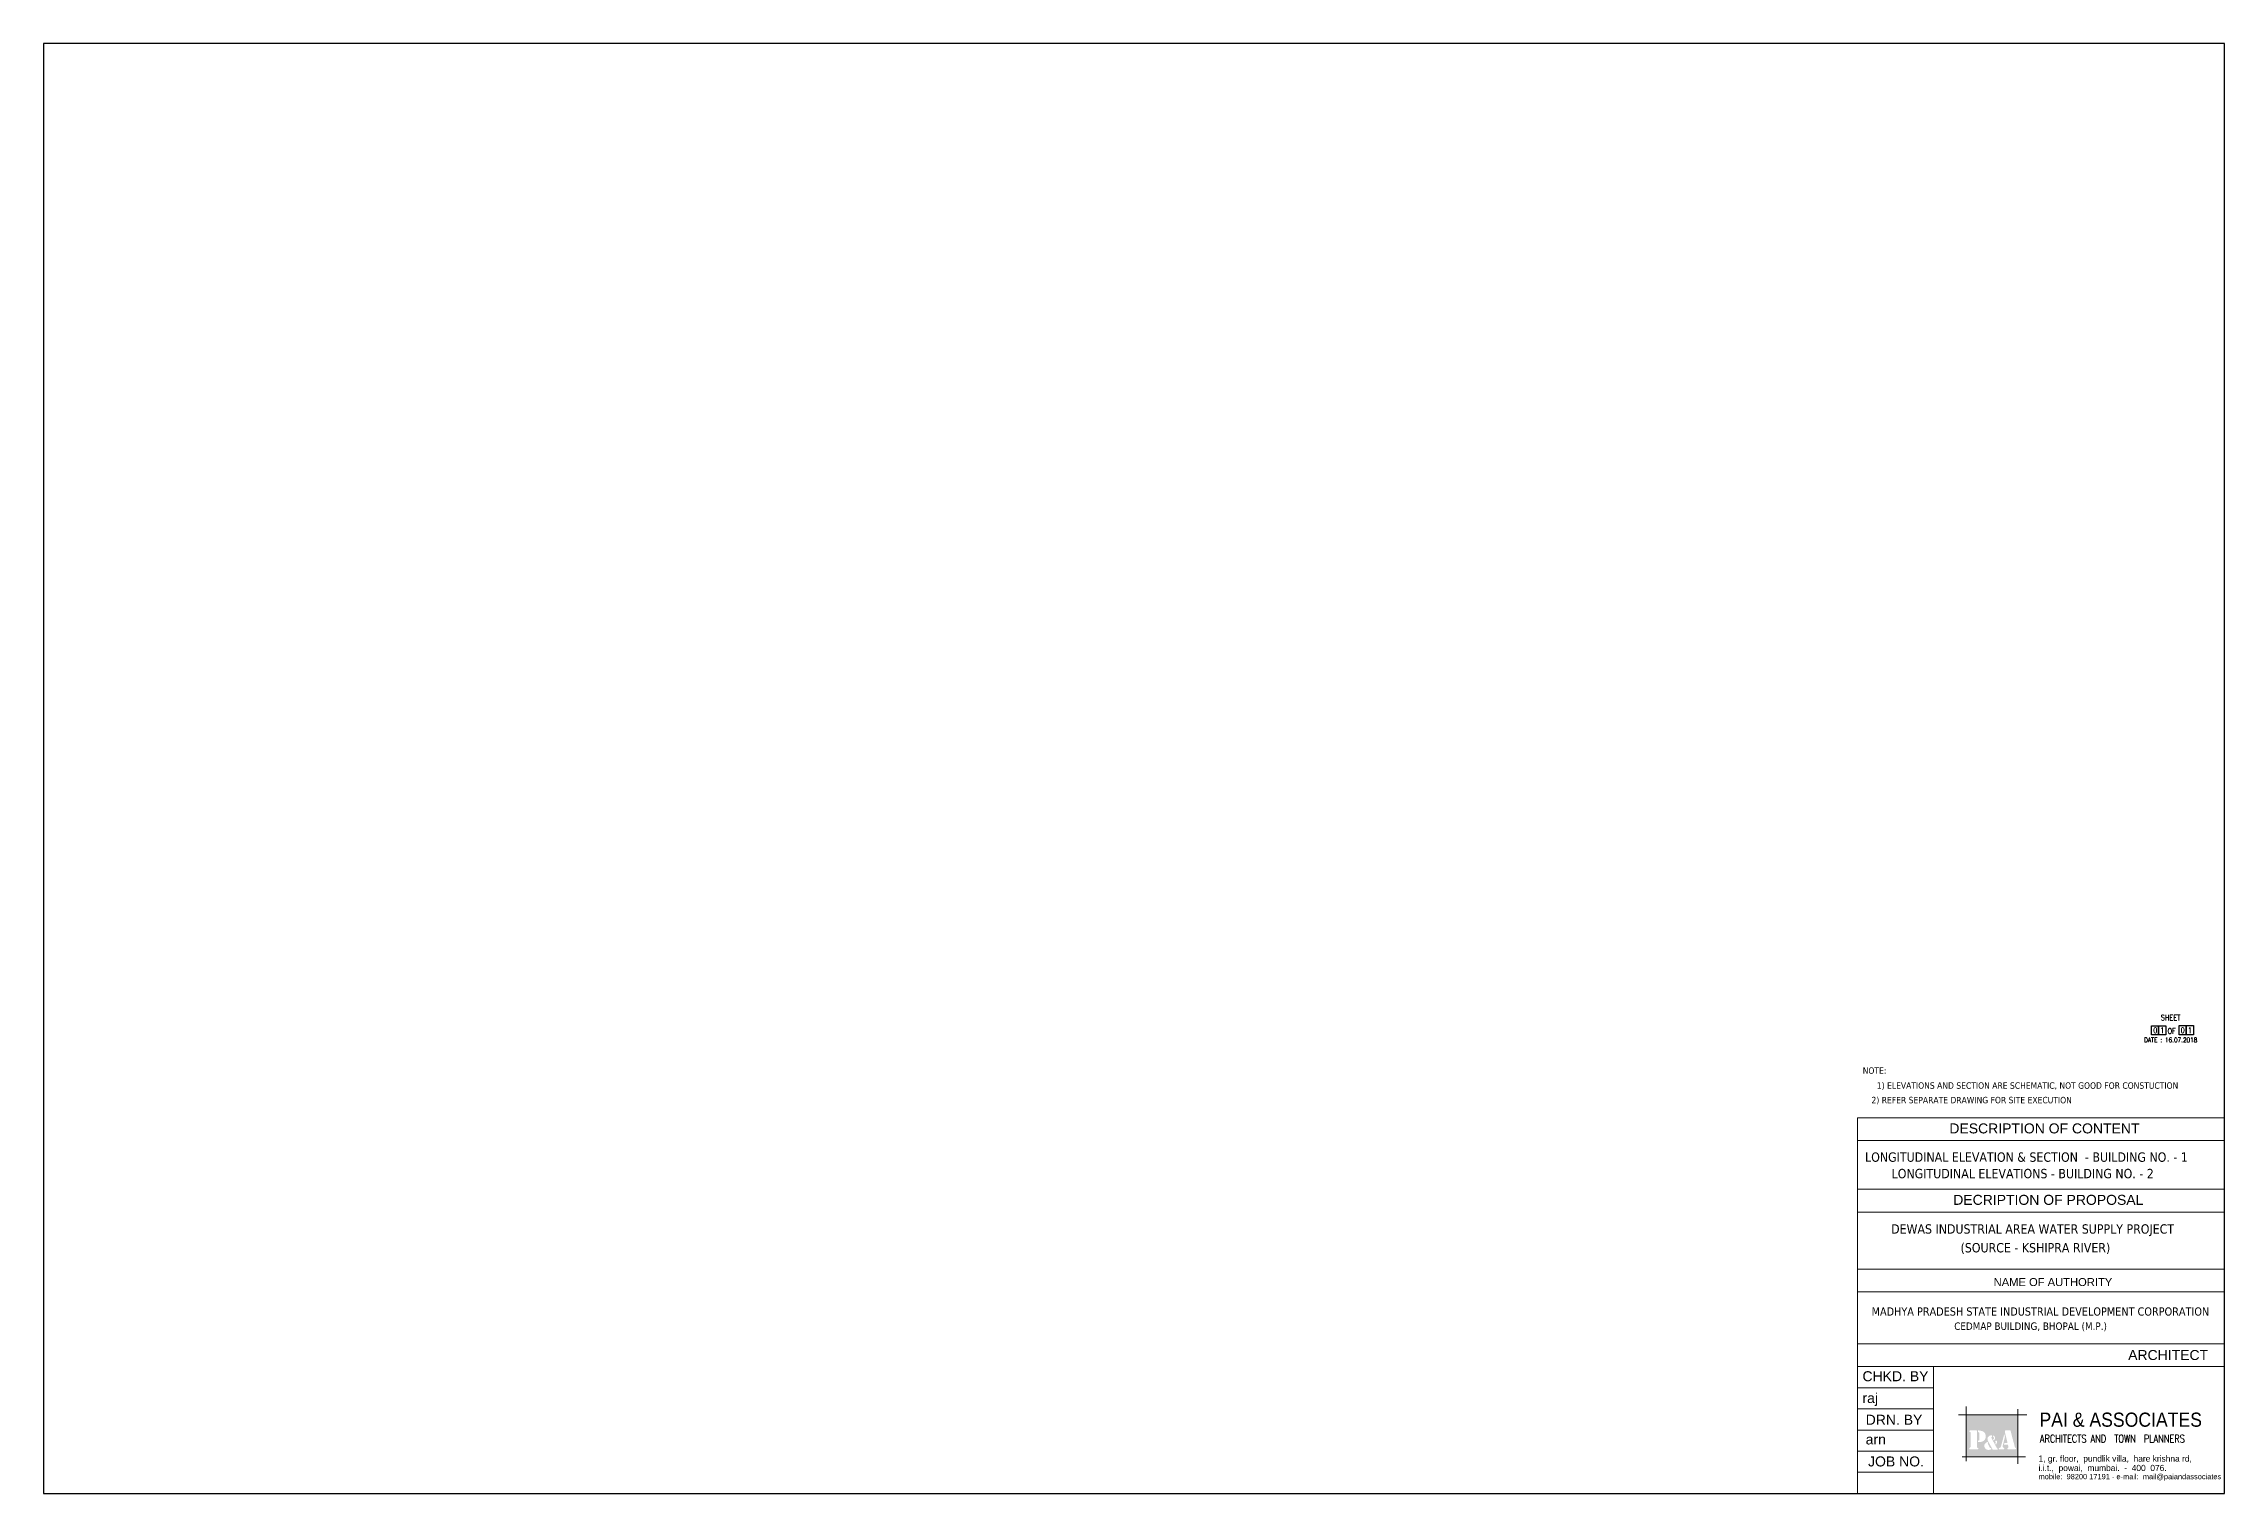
# Model space of a CAD drawing. Header units: metres. Extents: x -1441 to -394, y -133 to 518.
# Drawn here: x -1441.2 to -1381, y 114.1 to 154.1 of the extents above; entities that cross this region are included whole.
import ezdxf
from ezdxf.enums import TextEntityAlignment as Align

# ---------------------------------------------------------------- set-up
doc = ezdxf.new("R2010")
doc.units = ezdxf.units.M
doc.header["$LTSCALE"] = 25.4
doc.linetypes.add('DASHDOT', pattern=[1, 0.5, -0.25, 0, -0.25])
doc.layers.get('0').update_dxf_attribs({"linetype": 'CONTINUOUS'})
doc.styles.add('logo', font='tahoma.ttf', dxfattribs={"height": 0.0508})
doc.styles.add('ROMANS', font='romans')
doc.styles.add('S1', font='ROMANS1')
doc.styles.add('STENCIL', font='STENCIL.TTF', dxfattribs={"width": 0.8})
doc.styles.add('style1', font='ARIALUNI.TTF')
doc.styles.add('SWISS', font='swissl.ttf', dxfattribs={"width": 0.8})

msp = doc.modelspace()

# ---------------------------------------------------------------- hatches: boundary and pattern name
at = {"linetype": 'DASHDOT', "lineweight": 20}
h = msp.add_hatch(color=7, dxfattribs=at)
edge = h.paths.add_edge_path()
edge.add_spline(control_points=[(-1388.137, 115.061), (-1388.137, 115.061), (-1386.709, 115.061), (-1386.709, 115.061), (-1386.709, 115.061), (-1386.709, 115.061), (-1386.709, 116.225), (-1386.709, 116.225), (-1386.709, 116.225), (-1386.709, 116.225), (-1388.137, 116.225), (-1388.137, 116.225), (-1388.137, 116.225), (-1388.137, 116.225), (-1388.137, 115.061), (-1388.137, 115.061)], knot_values=[0, 0, 0, 0, 0.25, 0.25, 0.25, 0.2501, 0.5, 0.5, 0.5, 0.5001, 0.75, 0.75, 0.75, 0.7501, 1, 1, 1, 1], degree=3, periodic=0)
edge = h.paths.add_edge_path(flags=16)
edge.add_spline(control_points=[(-1387.692, 115.77), (-1387.656, 115.757), (-1387.631, 115.737), (-1387.618, 115.712)], knot_values=[0.941176, 0.941176, 0.941176, 0.941176, 1, 1, 1, 1], degree=3, periodic=0)
edge.add_spline(control_points=[(-1387.618, 115.712), (-1387.605, 115.686), (-1387.599, 115.657), (-1387.599, 115.626)], knot_values=[0, 0, 0, 0, 0.058824, 0.058824, 0.058824, 0.058824], degree=3, periodic=0)
edge.add_spline(control_points=[(-1387.599, 115.626), (-1387.599, 115.589), (-1387.608, 115.558), (-1387.627, 115.532)], knot_values=[0.058824, 0.058824, 0.058824, 0.058824, 0.117647, 0.117647, 0.117647, 0.117647], degree=3, periodic=0)
edge.add_spline(control_points=[(-1387.627, 115.532), (-1387.648, 115.506), (-1387.673, 115.489), (-1387.702, 115.481)], knot_values=[0.117647, 0.117647, 0.117647, 0.117647, 0.176471, 0.176471, 0.176471, 0.176471], degree=3, periodic=0)
edge.add_spline(control_points=[(-1387.702, 115.481), (-1387.732, 115.473), (-1387.767, 115.469), (-1387.81, 115.469)], knot_values=[0.176471, 0.176471, 0.176471, 0.176471, 0.235294, 0.235294, 0.235294, 0.235294], degree=3, periodic=0)
edge.add_spline(control_points=[(-1387.81, 115.469), (-1387.812, 115.475), (-1387.813, 115.482), (-1387.813, 115.49)], knot_values=[0.235294, 0.235294, 0.235294, 0.235294, 0.294118, 0.294118, 0.294118, 0.294118], degree=3, periodic=0)
edge.add_spline(control_points=[(-1387.813, 115.49), (-1387.813, 115.493), (-1387.813, 115.496), (-1387.813, 115.499)], knot_values=[0.294118, 0.294118, 0.294118, 0.294118, 0.352941, 0.352941, 0.352941, 0.352941], degree=3, periodic=0)
edge.add_spline(control_points=[(-1387.813, 115.499), (-1387.812, 115.502), (-1387.812, 115.505), (-1387.812, 115.507)], knot_values=[0.352941, 0.352941, 0.352941, 0.352941, 0.411765, 0.411765, 0.411765, 0.411765], degree=3, periodic=0)
edge.add_spline(control_points=[(-1387.812, 115.507), (-1387.801, 115.512), (-1387.791, 115.515), (-1387.783, 115.518)], knot_values=[0.411765, 0.411765, 0.411765, 0.411765, 0.470588, 0.470588, 0.470588, 0.470588], degree=3, periodic=0)
edge.add_spline(control_points=[(-1387.783, 115.518), (-1387.774, 115.522), (-1387.77, 115.527), (-1387.77, 115.536), (-1387.77, 115.536), (-1387.77, 115.536), (-1387.77, 115.708), (-1387.77, 115.708)], knot_values=[0.470588, 0.470588, 0.470588, 0.470588, 0.529412, 0.529412, 0.529412, 0.529512, 0.588235, 0.588235, 0.588235, 0.588235], degree=3, periodic=0)
edge.add_spline(control_points=[(-1387.77, 115.708), (-1387.77, 115.722), (-1387.777, 115.733), (-1387.791, 115.74)], knot_values=[0.588235, 0.588235, 0.588235, 0.588235, 0.647059, 0.647059, 0.647059, 0.647059], degree=3, periodic=0)
edge.add_spline(control_points=[(-1387.791, 115.74), (-1387.797, 115.742), (-1387.802, 115.744), (-1387.807, 115.746)], knot_values=[0.647059, 0.647059, 0.647059, 0.647059, 0.705882, 0.705882, 0.705882, 0.705882], degree=3, periodic=0)
edge.add_spline(control_points=[(-1387.807, 115.746), (-1387.811, 115.747), (-1387.813, 115.751), (-1387.813, 115.756)], knot_values=[0.705882, 0.705882, 0.705882, 0.705882, 0.764706, 0.764706, 0.764706, 0.764706], degree=3, periodic=0)
edge.add_spline(control_points=[(-1387.813, 115.756), (-1387.813, 115.756), (-1387.813, 115.77), (-1387.813, 115.77)], knot_values=[0.764706, 0.764706, 0.764706, 0.764706, 0.823529, 0.823529, 0.823529, 0.823529], degree=3, periodic=0)
edge.add_spline(control_points=[(-1387.813, 115.77), (-1387.813, 115.78), (-1387.811, 115.787), (-1387.808, 115.791)], knot_values=[0.823529, 0.823529, 0.823529, 0.823529, 0.882353, 0.882353, 0.882353, 0.882353], degree=3, periodic=0)
edge.add_spline(control_points=[(-1387.808, 115.791), (-1387.767, 115.791), (-1387.729, 115.784), (-1387.692, 115.77)], knot_values=[0.882353, 0.882353, 0.882353, 0.882353, 0.941176, 0.941176, 0.941176, 0.941176], degree=3, periodic=0)
edge = h.paths.add_edge_path(flags=16)
edge.add_spline(control_points=[(-1387.44, 115.657), (-1387.44, 115.657), (-1387.421, 115.655), (-1387.421, 115.655)], knot_values=[0.470588, 0.470588, 0.470588, 0.470588, 0.529411, 0.529411, 0.529411, 0.529411], degree=3, periodic=0)
edge.add_spline(control_points=[(-1387.421, 115.655), (-1387.421, 115.655), (-1387.421, 115.655), (-1387.421, 115.655), (-1387.421, 115.655), (-1387.421, 115.655), (-1387.421, 115.62), (-1387.421, 115.62)], knot_values=[0.529411, 0.529411, 0.529411, 0.529411, 0.558824, 0.558824, 0.558824, 0.558924, 0.588235, 0.588235, 0.588235, 0.588235], degree=3, periodic=0)
edge.add_spline(control_points=[(-1387.421, 115.62), (-1387.433, 115.616), (-1387.439, 115.607), (-1387.439, 115.595)], knot_values=[0.588235, 0.588235, 0.588235, 0.588235, 0.647059, 0.647059, 0.647059, 0.647059], degree=3, periodic=0)
edge.add_spline(control_points=[(-1387.439, 115.595), (-1387.439, 115.589), (-1387.438, 115.584), (-1387.436, 115.579)], knot_values=[0.647059, 0.647059, 0.647059, 0.647059, 0.705882, 0.705882, 0.705882, 0.705882], degree=3, periodic=0)
edge.add_spline(control_points=[(-1387.436, 115.579), (-1387.435, 115.574), (-1387.432, 115.568), (-1387.429, 115.562), (-1387.429, 115.562), (-1387.429, 115.562), (-1387.297, 115.317), (-1387.297, 115.317)], knot_values=[0.705882, 0.705882, 0.705882, 0.705882, 0.764706, 0.764706, 0.764706, 0.764806, 0.823529, 0.823529, 0.823529, 0.823529], degree=3, periodic=0)
edge.add_spline(control_points=[(-1387.297, 115.317), (-1387.293, 115.31), (-1387.29, 115.304), (-1387.287, 115.3)], knot_values=[0.823529, 0.823529, 0.823529, 0.823529, 0.882353, 0.882353, 0.882353, 0.882353], degree=3, periodic=0)
edge.add_spline(control_points=[(-1387.287, 115.3), (-1387.284, 115.296), (-1387.279, 115.293), (-1387.273, 115.29), (-1387.273, 115.29), (-1387.267, 115.287), (-1387.264, 115.283), (-1387.264, 115.276)], knot_values=[0.882353, 0.882353, 0.882353, 0.882353, 0.941176, 0.941176, 0.941176, 0.941276, 1, 1, 1, 1], degree=3, periodic=0)
edge.add_spline(control_points=[(-1387.264, 115.276), (-1387.264, 115.27), (-1387.266, 115.266), (-1387.27, 115.264), (-1387.27, 115.264), (-1387.274, 115.262), (-1387.278, 115.261), (-1387.282, 115.261), (-1387.282, 115.261), (-1387.282, 115.261), (-1387.313, 115.261), (-1387.343, 115.261)], knot_values=[0, 0, 0, 0, 0.058824, 0.058824, 0.058824, 0.058924, 0.117647, 0.117647, 0.117647, 0.117747, 0.147059, 0.147059, 0.147059, 0.147059], degree=3, periodic=0)
edge.add_spline(control_points=[(-1387.343, 115.261), (-1387.374, 115.261), (-1387.404, 115.261), (-1387.404, 115.261), (-1387.404, 115.261), (-1387.404, 115.261), (-1387.53, 115.488), (-1387.53, 115.488)], knot_values=[0.147059, 0.147059, 0.147059, 0.147059, 0.176471, 0.176471, 0.176471, 0.176571, 0.235294, 0.235294, 0.235294, 0.235294], degree=3, periodic=0)
edge.add_spline(control_points=[(-1387.53, 115.488), (-1387.536, 115.497), (-1387.541, 115.509), (-1387.544, 115.522)], knot_values=[0.235294, 0.235294, 0.235294, 0.235294, 0.294118, 0.294118, 0.294118, 0.294118], degree=3, periodic=0)
edge.add_spline(control_points=[(-1387.544, 115.522), (-1387.548, 115.535), (-1387.549, 115.548), (-1387.549, 115.56)], knot_values=[0.294118, 0.294118, 0.294118, 0.294118, 0.352941, 0.352941, 0.352941, 0.352941], degree=3, periodic=0)
edge.add_spline(control_points=[(-1387.549, 115.56), (-1387.549, 115.588), (-1387.538, 115.611), (-1387.516, 115.629)], knot_values=[0.352941, 0.352941, 0.352941, 0.352941, 0.411765, 0.411765, 0.411765, 0.411765], degree=3, periodic=0)
edge.add_spline(control_points=[(-1387.516, 115.629), (-1387.493, 115.647), (-1387.468, 115.657), (-1387.44, 115.657)], knot_values=[0.411765, 0.411765, 0.411765, 0.411765, 0.470588, 0.470588, 0.470588, 0.470588], degree=3, periodic=0)
edge = h.paths.add_edge_path(flags=16)
edge.add_spline(control_points=[(-1387.398, 115.652), (-1387.381, 115.649), (-1387.368, 115.642), (-1387.357, 115.628)], knot_values=[0.8, 0.8, 0.8, 0.8, 0.9, 0.9, 0.9, 0.9], degree=3, periodic=0)
edge.add_spline(control_points=[(-1387.357, 115.628), (-1387.346, 115.615), (-1387.341, 115.6), (-1387.341, 115.583)], knot_values=[0.9, 0.9, 0.9, 0.9, 1, 1, 1, 1], degree=3, periodic=0)
edge.add_spline(control_points=[(-1387.341, 115.583), (-1387.341, 115.569), (-1387.344, 115.556), (-1387.351, 115.544)], knot_values=[0, 0, 0, 0, 0.1, 0.1, 0.1, 0.1], degree=3, periodic=0)
edge.add_spline(control_points=[(-1387.351, 115.544), (-1387.358, 115.532), (-1387.368, 115.522), (-1387.379, 115.515), (-1387.379, 115.515), (-1387.379, 115.515), (-1387.393, 115.541), (-1387.393, 115.541)], knot_values=[0.1, 0.1, 0.1, 0.1, 0.2, 0.2, 0.2, 0.2001, 0.3, 0.3, 0.3, 0.3], degree=3, periodic=0)
edge.add_spline(control_points=[(-1387.393, 115.541), (-1387.386, 115.548), (-1387.381, 115.554), (-1387.377, 115.56)], knot_values=[0.3, 0.3, 0.3, 0.3, 0.4, 0.4, 0.4, 0.4], degree=3, periodic=0)
edge.add_spline(control_points=[(-1387.377, 115.56), (-1387.373, 115.566), (-1387.372, 115.573), (-1387.372, 115.581)], knot_values=[0.4, 0.4, 0.4, 0.4, 0.5, 0.5, 0.5, 0.5], degree=3, periodic=0)
edge.add_spline(control_points=[(-1387.372, 115.581), (-1387.372, 115.59), (-1387.374, 115.597), (-1387.379, 115.604)], knot_values=[0.5, 0.5, 0.5, 0.5, 0.6, 0.6, 0.6, 0.6], degree=3, periodic=0)
edge.add_spline(control_points=[(-1387.379, 115.604), (-1387.383, 115.611), (-1387.389, 115.616), (-1387.398, 115.62), (-1387.398, 115.62), (-1387.398, 115.62), (-1387.398, 115.652), (-1387.398, 115.652)], knot_values=[0.6, 0.6, 0.6, 0.6, 0.7, 0.7, 0.7, 0.7001, 0.8, 0.8, 0.8, 0.8], degree=3, periodic=0)
edge = h.paths.add_edge_path(flags=16)
edge.add_spline(control_points=[(-1387.841, 115.784), (-1387.841, 115.784), (-1387.841, 115.784), (-1387.841, 115.784), (-1387.841, 115.784), (-1387.841, 115.784), (-1387.841, 115.33), (-1387.841, 115.33)], knot_values=[0.777777, 0.777777, 0.777777, 0.777777, 0.805556, 0.805556, 0.805556, 0.805656, 0.833333, 0.833333, 0.833333, 0.833333], degree=3, periodic=0)
edge.add_spline(control_points=[(-1387.841, 115.33), (-1387.841, 115.322), (-1387.834, 115.315), (-1387.819, 115.31)], knot_values=[0.833333, 0.833333, 0.833333, 0.833333, 0.888889, 0.888889, 0.888889, 0.888889], degree=3, periodic=0)
edge.add_spline(control_points=[(-1387.819, 115.31), (-1387.805, 115.305), (-1387.798, 115.298), (-1387.798, 115.29)], knot_values=[0.888889, 0.888889, 0.888889, 0.888889, 0.944444, 0.944444, 0.944444, 0.944444], degree=3, periodic=0)
edge.add_spline(control_points=[(-1387.798, 115.29), (-1387.798, 115.286), (-1387.799, 115.283), (-1387.8, 115.28)], knot_values=[0.944444, 0.944444, 0.944444, 0.944444, 1, 1, 1, 1], degree=3, periodic=0)
edge.add_spline(control_points=[(-1387.8, 115.28), (-1387.804, 115.273), (-1387.812, 115.27), (-1387.824, 115.27), (-1387.824, 115.27), (-1387.824, 115.27), (-1388.035, 115.27), (-1388.035, 115.27)], knot_values=[0, 0, 0, 0, 0.055556, 0.055556, 0.055556, 0.055656, 0.111111, 0.111111, 0.111111, 0.111111], degree=3, periodic=0)
edge.add_spline(control_points=[(-1388.035, 115.27), (-1388.046, 115.27), (-1388.051, 115.275), (-1388.051, 115.286)], knot_values=[0.111111, 0.111111, 0.111111, 0.111111, 0.166667, 0.166667, 0.166667, 0.166667], degree=3, periodic=0)
edge.add_spline(control_points=[(-1388.051, 115.286), (-1388.053, 115.291), (-1388.054, 115.294), (-1388.054, 115.297)], knot_values=[0.166667, 0.166667, 0.166667, 0.166667, 0.222222, 0.222222, 0.222222, 0.222222], degree=3, periodic=0)
edge.add_spline(control_points=[(-1388.054, 115.297), (-1388.054, 115.303), (-1388.047, 115.309), (-1388.035, 115.316)], knot_values=[0.222222, 0.222222, 0.222222, 0.222222, 0.277778, 0.277778, 0.277778, 0.277778], degree=3, periodic=0)
edge.add_spline(control_points=[(-1388.035, 115.316), (-1388.023, 115.322), (-1388.017, 115.33), (-1388.017, 115.34), (-1388.017, 115.34), (-1388.017, 115.34), (-1388.017, 115.733), (-1388.017, 115.733)], knot_values=[0.277778, 0.277778, 0.277778, 0.277778, 0.333333, 0.333333, 0.333333, 0.333433, 0.388889, 0.388889, 0.388889, 0.388889], degree=3, periodic=0)
edge.add_spline(control_points=[(-1388.017, 115.733), (-1388.017, 115.737), (-1388.023, 115.743), (-1388.035, 115.751), (-1388.035, 115.751), (-1388.046, 115.759), (-1388.052, 115.766), (-1388.052, 115.772)], knot_values=[0.388889, 0.388889, 0.388889, 0.388889, 0.444444, 0.444444, 0.444444, 0.444544, 0.5, 0.5, 0.5, 0.5], degree=3, periodic=0)
edge.add_spline(control_points=[(-1388.052, 115.772), (-1388.052, 115.774), (-1388.051, 115.777), (-1388.049, 115.78)], knot_values=[0.5, 0.5, 0.5, 0.5, 0.555556, 0.555556, 0.555556, 0.555556], degree=3, periodic=0)
edge.add_spline(control_points=[(-1388.042, 115.787), (-1388.045, 115.786), (-1388.048, 115.783), (-1388.049, 115.78)], knot_values=[0.555556, 0.555556, 0.555556, 0.555556, 0.611111, 0.611111, 0.611111, 0.611111], degree=3, periodic=0)
edge.add_spline(control_points=[(-1388.042, 115.787), (-1388.039, 115.788), (-1388.035, 115.789), (-1388.03, 115.791), (-1388.03, 115.791), (-1388.03, 115.791), (-1387.984, 115.791), (-1387.938, 115.791)], knot_values=[0.611111, 0.611111, 0.611111, 0.611111, 0.666667, 0.666667, 0.666667, 0.666767, 0.694444, 0.694444, 0.694444, 0.694444], degree=3, periodic=0)
edge.add_spline(control_points=[(-1387.938, 115.791), (-1387.891, 115.791), (-1387.845, 115.791), (-1387.845, 115.791)], knot_values=[0.694444, 0.694444, 0.694444, 0.694444, 0.722222, 0.722222, 0.722222, 0.722222], degree=3, periodic=0)
edge.add_spline(control_points=[(-1387.845, 115.791), (-1387.845, 115.791), (-1387.841, 115.784), (-1387.841, 115.784)], knot_values=[0.722222, 0.722222, 0.722222, 0.722222, 0.777777, 0.777777, 0.777777, 0.777777], degree=3, periodic=0)
edge = h.paths.add_edge_path(flags=16)
edge.add_spline(control_points=[(-1387.067, 115.775), (-1387.065, 115.786), (-1387.06, 115.791), (-1387.053, 115.791), (-1387.053, 115.791), (-1387.053, 115.791), (-1386.916, 115.791), (-1386.916, 115.791)], knot_values=[0.71875, 0.71875, 0.71875, 0.71875, 0.75, 0.75, 0.75, 0.7501, 0.78125, 0.78125, 0.78125, 0.78125], degree=3, periodic=0)
edge.add_spline(control_points=[(-1386.916, 115.791), (-1386.913, 115.791), (-1386.907, 115.769), (-1386.896, 115.725)], knot_values=[0.78125, 0.78125, 0.78125, 0.78125, 0.8125, 0.8125, 0.8125, 0.8125], degree=3, periodic=0)
edge.add_spline(control_points=[(-1386.896, 115.725), (-1386.885, 115.682), (-1386.877, 115.651), (-1386.873, 115.633)], knot_values=[0.8125, 0.8125, 0.8125, 0.8125, 0.84375, 0.84375, 0.84375, 0.84375], degree=3, periodic=0)
edge.add_spline(control_points=[(-1386.873, 115.633), (-1386.868, 115.615), (-1386.857, 115.572), (-1386.839, 115.504)], knot_values=[0.84375, 0.84375, 0.84375, 0.84375, 0.875, 0.875, 0.875, 0.875], degree=3, periodic=0)
edge.add_spline(control_points=[(-1386.839, 115.504), (-1386.82, 115.435), (-1386.804, 115.376), (-1386.791, 115.325)], knot_values=[0.875, 0.875, 0.875, 0.875, 0.90625, 0.90625, 0.90625, 0.90625], degree=3, periodic=0)
edge.add_spline(control_points=[(-1386.791, 115.325), (-1386.789, 115.322), (-1386.783, 115.317), (-1386.774, 115.31)], knot_values=[0.90625, 0.90625, 0.90625, 0.90625, 0.9375, 0.9375, 0.9375, 0.9375], degree=3, periodic=0)
edge.add_spline(control_points=[(-1386.774, 115.31), (-1386.765, 115.304), (-1386.761, 115.298), (-1386.761, 115.293)], knot_values=[0.9375, 0.9375, 0.9375, 0.9375, 0.96875, 0.96875, 0.96875, 0.96875], degree=3, periodic=0)
edge.add_spline(control_points=[(-1386.761, 115.293), (-1386.761, 115.29), (-1386.762, 115.287), (-1386.764, 115.283)], knot_values=[0.96875, 0.96875, 0.96875, 0.96875, 1, 1, 1, 1], degree=3, periodic=0)
edge.add_spline(control_points=[(-1386.764, 115.283), (-1386.767, 115.279), (-1386.772, 115.275), (-1386.777, 115.273)], knot_values=[0, 0, 0, 0, 0.03125, 0.03125, 0.03125, 0.03125], degree=3, periodic=0)
edge.add_spline(control_points=[(-1386.777, 115.273), (-1386.783, 115.271), (-1386.789, 115.27), (-1386.795, 115.27), (-1386.795, 115.27), (-1386.795, 115.27), (-1386.987, 115.27), (-1386.987, 115.27)], knot_values=[0.03125, 0.03125, 0.03125, 0.03125, 0.0625, 0.0625, 0.0625, 0.0626, 0.09375, 0.09375, 0.09375, 0.09375], degree=3, periodic=0)
edge.add_spline(control_points=[(-1386.987, 115.27), (-1386.99, 115.27), (-1386.993, 115.272), (-1386.995, 115.275)], knot_values=[0.09375, 0.09375, 0.09375, 0.09375, 0.125, 0.125, 0.125, 0.125], degree=3, periodic=0)
edge.add_spline(control_points=[(-1386.995, 115.275), (-1386.997, 115.279), (-1386.999, 115.283), (-1387, 115.288)], knot_values=[0.125, 0.125, 0.125, 0.125, 0.15625, 0.15625, 0.15625, 0.15625], degree=3, periodic=0)
edge.add_spline(control_points=[(-1387, 115.288), (-1387, 115.295), (-1386.995, 115.303), (-1386.985, 115.312), (-1386.985, 115.312), (-1386.974, 115.321), (-1386.969, 115.328), (-1386.969, 115.335)], knot_values=[0.15625, 0.15625, 0.15625, 0.15625, 0.1875, 0.1875, 0.1875, 0.1876, 0.21875, 0.21875, 0.21875, 0.21875], degree=3, periodic=0)
edge.add_spline(control_points=[(-1386.969, 115.335), (-1386.969, 115.337), (-1386.97, 115.34), (-1386.971, 115.345)], knot_values=[0.21875, 0.21875, 0.21875, 0.21875, 0.25, 0.25, 0.25, 0.25], degree=3, periodic=0)
edge.add_spline(control_points=[(-1386.971, 115.345), (-1386.972, 115.349), (-1386.974, 115.357), (-1386.977, 115.37)], knot_values=[0.25, 0.25, 0.25, 0.25, 0.28125, 0.28125, 0.28125, 0.28125], degree=3, periodic=0)
edge.add_spline(control_points=[(-1386.977, 115.37), (-1386.979, 115.383), (-1386.982, 115.391), (-1386.984, 115.394)], knot_values=[0.28125, 0.28125, 0.28125, 0.28125, 0.3125, 0.3125, 0.3125, 0.3125], degree=3, periodic=0)
edge.add_spline(control_points=[(-1386.984, 115.394), (-1386.987, 115.397), (-1386.99, 115.399), (-1386.991, 115.399), (-1386.991, 115.399), (-1386.991, 115.399), (-1387.086, 115.399), (-1387.086, 115.399)], knot_values=[0.3125, 0.3125, 0.3125, 0.3125, 0.34375, 0.34375, 0.34375, 0.34385, 0.375, 0.375, 0.375, 0.375], degree=3, periodic=0)
edge.add_spline(control_points=[(-1387.086, 115.399), (-1387.089, 115.399), (-1387.09, 115.401), (-1387.09, 115.405)], knot_values=[0.375, 0.375, 0.375, 0.375, 0.40625, 0.40625, 0.40625, 0.40625], degree=3, periodic=0)
edge.add_spline(control_points=[(-1387.09, 115.405), (-1387.09, 115.409), (-1387.09, 115.411), (-1387.09, 115.412)], knot_values=[0.40625, 0.40625, 0.40625, 0.40625, 0.4375, 0.4375, 0.4375, 0.4375], degree=3, periodic=0)
edge.add_spline(control_points=[(-1387.09, 115.412), (-1387.088, 115.415), (-1387.086, 115.421), (-1387.085, 115.43)], knot_values=[0.4375, 0.4375, 0.4375, 0.4375, 0.46875, 0.46875, 0.46875, 0.46875], degree=3, periodic=0)
edge.add_spline(control_points=[(-1387.085, 115.43), (-1387.083, 115.438), (-1387.08, 115.444), (-1387.076, 115.447), (-1387.076, 115.447), (-1387.076, 115.447), (-1387.006, 115.447), (-1387.006, 115.447)], knot_values=[0.46875, 0.46875, 0.46875, 0.46875, 0.5, 0.5, 0.5, 0.5001, 0.53125, 0.53125, 0.53125, 0.53125], degree=3, periodic=0)
edge.add_spline(control_points=[(-1387.006, 115.447), (-1387.002, 115.45), (-1387, 115.455), (-1387, 115.46)], knot_values=[0.53125, 0.53125, 0.53125, 0.53125, 0.5625, 0.5625, 0.5625, 0.5625], degree=3, periodic=0)
edge.add_spline(control_points=[(-1387, 115.46), (-1387, 115.463), (-1387.001, 115.467), (-1387.002, 115.472)], knot_values=[0.5625, 0.5625, 0.5625, 0.5625, 0.59375, 0.59375, 0.59375, 0.59375], degree=3, periodic=0)
edge.add_spline(control_points=[(-1387.002, 115.472), (-1387.004, 115.478), (-1387.004, 115.482), (-1387.004, 115.484)], knot_values=[0.59375, 0.59375, 0.59375, 0.59375, 0.625, 0.625, 0.625, 0.625], degree=3, periodic=0)
edge.add_spline(control_points=[(-1387.004, 115.484), (-1387.014, 115.521), (-1387.025, 115.564), (-1387.037, 115.612)], knot_values=[0.625, 0.625, 0.625, 0.625, 0.65625, 0.65625, 0.65625, 0.65625], degree=3, periodic=0)
edge.add_spline(control_points=[(-1387.037, 115.612), (-1387.048, 115.66), (-1387.059, 115.706), (-1387.07, 115.751)], knot_values=[0.65625, 0.65625, 0.65625, 0.65625, 0.6875, 0.6875, 0.6875, 0.6875], degree=3, periodic=0)
edge.add_spline(control_points=[(-1387.07, 115.751), (-1387.069, 115.759), (-1387.068, 115.767), (-1387.067, 115.775)], knot_values=[0.6875, 0.6875, 0.6875, 0.6875, 0.71875, 0.71875, 0.71875, 0.71875], degree=3, periodic=0)
edge = h.paths.add_edge_path(flags=16)
edge.add_spline(control_points=[(-1387.086, 115.69), (-1387.085, 115.689), (-1387.084, 115.686), (-1387.083, 115.683), (-1387.083, 115.683), (-1387.083, 115.683), (-1387.079, 115.665), (-1387.076, 115.648)], knot_values=[0.882353, 0.882353, 0.882353, 0.882353, 0.941176, 0.941176, 0.941176, 0.941276, 0.970588, 0.970588, 0.970588, 0.970588], degree=3, periodic=0)
edge.add_spline(control_points=[(-1387.076, 115.648), (-1387.072, 115.63), (-1387.068, 115.612), (-1387.068, 115.612)], knot_values=[0.970588, 0.970588, 0.970588, 0.970588, 1, 1, 1, 1], degree=3, periodic=0)
edge.add_spline(control_points=[(-1387.068, 115.612), (-1387.092, 115.515), (-1387.107, 115.456), (-1387.112, 115.435)], knot_values=[0, 0, 0, 0, 0.058824, 0.058824, 0.058824, 0.058824], degree=3, periodic=0)
edge.add_spline(control_points=[(-1387.112, 115.435), (-1387.118, 115.414), (-1387.123, 115.387), (-1387.13, 115.355)], knot_values=[0.058824, 0.058824, 0.058824, 0.058824, 0.117647, 0.117647, 0.117647, 0.117647], degree=3, periodic=0)
edge.add_spline(control_points=[(-1387.13, 115.355), (-1387.132, 115.335), (-1387.124, 115.321), (-1387.106, 115.314)], knot_values=[0.117647, 0.117647, 0.117647, 0.117647, 0.176471, 0.176471, 0.176471, 0.176471], degree=3, periodic=0)
edge.add_spline(control_points=[(-1387.106, 115.314), (-1387.101, 115.31), (-1387.096, 115.307), (-1387.092, 115.304)], knot_values=[0.176471, 0.176471, 0.176471, 0.176471, 0.235294, 0.235294, 0.235294, 0.235294], degree=3, periodic=0)
edge.add_spline(control_points=[(-1387.092, 115.304), (-1387.089, 115.302), (-1387.086, 115.298), (-1387.085, 115.294)], knot_values=[0.235294, 0.235294, 0.235294, 0.235294, 0.294118, 0.294118, 0.294118, 0.294118], degree=3, periodic=0)
edge.add_spline(control_points=[(-1387.085, 115.294), (-1387.083, 115.289), (-1387.084, 115.284), (-1387.086, 115.278)], knot_values=[0.294118, 0.294118, 0.294118, 0.294118, 0.352941, 0.352941, 0.352941, 0.352941], degree=3, periodic=0)
edge.add_spline(control_points=[(-1387.086, 115.278), (-1387.089, 115.273), (-1387.092, 115.27), (-1387.096, 115.27), (-1387.096, 115.27), (-1387.096, 115.27), (-1387.221, 115.27), (-1387.221, 115.27)], knot_values=[0.352941, 0.352941, 0.352941, 0.352941, 0.411765, 0.411765, 0.411765, 0.411865, 0.470588, 0.470588, 0.470588, 0.470588], degree=3, periodic=0)
edge.add_spline(control_points=[(-1387.221, 115.27), (-1387.224, 115.271), (-1387.227, 115.273), (-1387.231, 115.275)], knot_values=[0.470588, 0.470588, 0.470588, 0.470588, 0.529412, 0.529412, 0.529412, 0.529412], degree=3, periodic=0)
edge.add_spline(control_points=[(-1387.231, 115.275), (-1387.234, 115.278), (-1387.237, 115.282), (-1387.238, 115.287)], knot_values=[0.529412, 0.529412, 0.529412, 0.529412, 0.588235, 0.588235, 0.588235, 0.588235], degree=3, periodic=0)
edge.add_spline(control_points=[(-1387.238, 115.287), (-1387.238, 115.294), (-1387.232, 115.3), (-1387.222, 115.305)], knot_values=[0.588235, 0.588235, 0.588235, 0.588235, 0.647059, 0.647059, 0.647059, 0.647059], degree=3, periodic=0)
edge.add_spline(control_points=[(-1387.222, 115.305), (-1387.211, 115.31), (-1387.203, 115.315), (-1387.199, 115.319)], knot_values=[0.647059, 0.647059, 0.647059, 0.647059, 0.705882, 0.705882, 0.705882, 0.705882], degree=3, periodic=0)
edge.add_spline(control_points=[(-1387.199, 115.319), (-1387.194, 115.323), (-1387.189, 115.329), (-1387.184, 115.337)], knot_values=[0.705882, 0.705882, 0.705882, 0.705882, 0.764706, 0.764706, 0.764706, 0.764706], degree=3, periodic=0)
edge.add_spline(control_points=[(-1387.184, 115.337), (-1387.179, 115.345), (-1387.169, 115.379), (-1387.153, 115.439), (-1387.153, 115.439), (-1387.136, 115.499), (-1387.114, 115.582), (-1387.086, 115.69)], knot_values=[0.764706, 0.764706, 0.764706, 0.764706, 0.823529, 0.823529, 0.823529, 0.823629, 0.882353, 0.882353, 0.882353, 0.882353], degree=3, periodic=0)
edge = h.paths.add_edge_path(flags=16)
edge.add_spline(control_points=[(-1387.325, 115.504), (-1387.318, 115.508), (-1387.311, 115.509), (-1387.304, 115.509)], knot_values=[0.7, 0.7, 0.7, 0.7, 0.8, 0.8, 0.8, 0.8], degree=3, periodic=0)
edge.add_spline(control_points=[(-1387.304, 115.509), (-1387.296, 115.509), (-1387.29, 115.506), (-1387.287, 115.5)], knot_values=[0.8, 0.8, 0.8, 0.8, 0.9, 0.9, 0.9, 0.9], degree=3, periodic=0)
edge.add_spline(control_points=[(-1387.287, 115.5), (-1387.285, 115.494), (-1387.283, 115.486), (-1387.283, 115.477)], knot_values=[0.9, 0.9, 0.9, 0.9, 1, 1, 1, 1], degree=3, periodic=0)
edge.add_spline(control_points=[(-1387.283, 115.477), (-1387.283, 115.462), (-1387.286, 115.449), (-1387.292, 115.438), (-1387.292, 115.438), (-1387.297, 115.426), (-1387.306, 115.414), (-1387.318, 115.401), (-1387.318, 115.401), (-1387.318, 115.401), (-1387.332, 115.427), (-1387.332, 115.427)], knot_values=[0, 0, 0, 0, 0.1, 0.1, 0.1, 0.1001, 0.2, 0.2, 0.2, 0.2001, 0.3, 0.3, 0.3, 0.3], degree=3, periodic=0)
edge.add_spline(control_points=[(-1387.332, 115.427), (-1387.327, 115.436), (-1387.324, 115.445), (-1387.324, 115.455)], knot_values=[0.3, 0.3, 0.3, 0.3, 0.4, 0.4, 0.4, 0.4], degree=3, periodic=0)
edge.add_spline(control_points=[(-1387.324, 115.455), (-1387.324, 115.463), (-1387.326, 115.47), (-1387.33, 115.477)], knot_values=[0.4, 0.4, 0.4, 0.4, 0.5, 0.5, 0.5, 0.5], degree=3, periodic=0)
edge.add_spline(control_points=[(-1387.33, 115.477), (-1387.334, 115.483), (-1387.336, 115.488), (-1387.336, 115.49)], knot_values=[0.5, 0.5, 0.5, 0.5, 0.6, 0.6, 0.6, 0.6], degree=3, periodic=0)
edge.add_spline(control_points=[(-1387.336, 115.49), (-1387.336, 115.496), (-1387.332, 115.501), (-1387.325, 115.504)], knot_values=[0.6, 0.6, 0.6, 0.6, 0.7, 0.7, 0.7, 0.7], degree=3, periodic=0)
edge = h.paths.add_edge_path(flags=16)
edge.add_spline(control_points=[(-1387.612, 115.431), (-1387.594, 115.451), (-1387.573, 115.466), (-1387.548, 115.474), (-1387.548, 115.474), (-1387.548, 115.474), (-1387.533, 115.448), (-1387.533, 115.448)], knot_values=[0.285714, 0.285714, 0.285714, 0.285714, 0.357143, 0.357143, 0.357143, 0.357243, 0.428571, 0.428571, 0.428571, 0.428571], degree=3, periodic=0)
edge.add_spline(control_points=[(-1387.533, 115.448), (-1387.535, 115.445), (-1387.537, 115.443), (-1387.539, 115.44)], knot_values=[0.428571, 0.428571, 0.428571, 0.428571, 0.5, 0.5, 0.5, 0.5], degree=3, periodic=0)
edge.add_spline(control_points=[(-1387.539, 115.44), (-1387.54, 115.438), (-1387.54, 115.435), (-1387.54, 115.432)], knot_values=[0.5, 0.5, 0.5, 0.5, 0.571429, 0.571429, 0.571429, 0.571429], degree=3, periodic=0)
edge.add_spline(control_points=[(-1387.54, 115.432), (-1387.54, 115.426), (-1387.539, 115.421), (-1387.537, 115.417), (-1387.537, 115.417), (-1387.537, 115.417), (-1387.485, 115.321), (-1387.485, 115.321)], knot_values=[0.571429, 0.571429, 0.571429, 0.571429, 0.642857, 0.642857, 0.642857, 0.642957, 0.714286, 0.714286, 0.714286, 0.714286], degree=3, periodic=0)
edge.add_spline(control_points=[(-1387.485, 115.321), (-1387.481, 115.313), (-1387.477, 115.308), (-1387.474, 115.306)], knot_values=[0.714286, 0.714286, 0.714286, 0.714286, 0.785714, 0.785714, 0.785714, 0.785714], degree=3, periodic=0)
edge.add_spline(control_points=[(-1387.474, 115.306), (-1387.47, 115.303), (-1387.466, 115.302), (-1387.46, 115.302), (-1387.46, 115.302), (-1387.46, 115.302), (-1387.46, 115.302), (-1387.459, 115.302)], knot_values=[0.785714, 0.785714, 0.785714, 0.785714, 0.857143, 0.857143, 0.857143, 0.857243, 0.875001, 0.875001, 0.875001, 0.875001], degree=3, periodic=0)
edge.add_spline(control_points=[(-1387.459, 115.302), (-1387.458, 115.302), (-1387.457, 115.302), (-1387.456, 115.302)], knot_values=[0.875001, 0.875001, 0.875001, 0.875001, 0.892858, 0.892858, 0.892858, 0.892858], degree=3, periodic=0)
edge.add_spline(control_points=[(-1387.456, 115.302), (-1387.456, 115.302), (-1387.455, 115.302), (-1387.455, 115.302)], knot_values=[0.892858, 0.892858, 0.892858, 0.892858, 0.901786, 0.901786, 0.901786, 0.901786], degree=3, periodic=0)
edge.add_spline(control_points=[(-1387.455, 115.302), (-1387.454, 115.302), (-1387.454, 115.302), (-1387.453, 115.302)], knot_values=[0.901786, 0.901786, 0.901786, 0.901786, 0.910715, 0.910715, 0.910715, 0.910715], degree=3, periodic=0)
edge.add_spline(control_points=[(-1387.453, 115.302), (-1387.453, 115.302), (-1387.453, 115.302), (-1387.453, 115.302)], knot_values=[0.910715, 0.910715, 0.910715, 0.910715, 0.915179, 0.915179, 0.915179, 0.915179], degree=3, periodic=0)
edge.add_spline(control_points=[(-1387.453, 115.302), (-1387.453, 115.302), (-1387.452, 115.302), (-1387.452, 115.302)], knot_values=[0.915179, 0.915179, 0.915179, 0.915179, 0.919643, 0.919643, 0.919643, 0.919643], degree=3, periodic=0)
edge.add_spline(control_points=[(-1387.452, 115.302), (-1387.452, 115.302), (-1387.452, 115.302), (-1387.452, 115.302)], knot_values=[0.919643, 0.919643, 0.919643, 0.919643, 0.921875, 0.921875, 0.921875, 0.921875], degree=3, periodic=0)
edge.add_spline(control_points=[(-1387.452, 115.302), (-1387.452, 115.302), (-1387.452, 115.302), (-1387.452, 115.302)], knot_values=[0.921875, 0.921875, 0.921875, 0.921875, 0.924107, 0.924107, 0.924107, 0.924107], degree=3, periodic=0)
edge.add_spline(control_points=[(-1387.452, 115.302), (-1387.452, 115.302), (-1387.452, 115.302), (-1387.452, 115.302)], knot_values=[0.924107, 0.924107, 0.924107, 0.924107, 0.925223, 0.925223, 0.925223, 0.925223], degree=3, periodic=0)
edge.add_spline(control_points=[(-1387.452, 115.302), (-1387.452, 115.302), (-1387.452, 115.302), (-1387.452, 115.302)], knot_values=[0.925223, 0.925223, 0.925223, 0.925223, 0.926339, 0.926339, 0.926339, 0.926339], degree=3, periodic=0)
edge.add_spline(control_points=[(-1387.452, 115.302), (-1387.452, 115.302), (-1387.452, 115.302), (-1387.452, 115.302)], knot_values=[0.926339, 0.926339, 0.926339, 0.926339, 0.926897, 0.926897, 0.926897, 0.926897], degree=3, periodic=0)
edge.add_spline(control_points=[(-1387.452, 115.302), (-1387.452, 115.302), (-1387.452, 115.302), (-1387.452, 115.302)], knot_values=[0.926897, 0.926897, 0.926897, 0.926897, 0.927455, 0.927455, 0.927455, 0.927455], degree=3, periodic=0)
edge.add_spline(control_points=[(-1387.452, 115.302), (-1387.452, 115.302), (-1387.452, 115.302), (-1387.452, 115.302)], knot_values=[0.927455, 0.927455, 0.927455, 0.927455, 0.927734, 0.927734, 0.927734, 0.927734], degree=3, periodic=0)
edge.add_spline(control_points=[(-1387.452, 115.302), (-1387.452, 115.302), (-1387.452, 115.302), (-1387.452, 115.302)], knot_values=[0.927734, 0.927734, 0.927734, 0.927734, 0.928013, 0.928013, 0.928013, 0.928013], degree=3, periodic=0)
edge.add_spline(control_points=[(-1387.452, 115.302), (-1387.452, 115.302), (-1387.452, 115.302), (-1387.452, 115.302)], knot_values=[0.928013, 0.928013, 0.928013, 0.928013, 0.928153, 0.928153, 0.928153, 0.928153], degree=3, periodic=0)
edge.add_spline(control_points=[(-1387.452, 115.302), (-1387.452, 115.302), (-1387.452, 115.302), (-1387.452, 115.302)], knot_values=[0.928153, 0.928153, 0.928153, 0.928153, 0.928292, 0.928292, 0.928292, 0.928292], degree=3, periodic=0)
edge.add_spline(control_points=[(-1387.452, 115.302), (-1387.452, 115.302), (-1387.452, 115.302), (-1387.452, 115.302)], knot_values=[0.928292, 0.928292, 0.928292, 0.928292, 0.928362, 0.928362, 0.928362, 0.928362], degree=3, periodic=0)
edge.add_spline(control_points=[(-1387.452, 115.302), (-1387.452, 115.302), (-1387.452, 115.302), (-1387.452, 115.302)], knot_values=[0.928362, 0.928362, 0.928362, 0.928362, 0.928432, 0.928432, 0.928432, 0.928432], degree=3, periodic=0)
edge.add_spline(control_points=[(-1387.452, 115.302), (-1387.452, 115.302), (-1387.452, 115.302), (-1387.452, 115.302), (-1387.452, 115.302), (-1387.452, 115.302), (-1387.448, 115.295), (-1387.444, 115.289)], knot_values=[0.928432, 0.928432, 0.928432, 0.928432, 0.928571, 0.928571, 0.928571, 0.928671, 0.964285, 0.964285, 0.964285, 0.964285], degree=3, periodic=0)
edge.add_spline(control_points=[(-1387.444, 115.289), (-1387.44, 115.282), (-1387.436, 115.275), (-1387.436, 115.275)], knot_values=[0.964285, 0.964285, 0.964285, 0.964285, 1, 1, 1, 1], degree=3, periodic=0)
edge.add_spline(control_points=[(-1387.436, 115.275), (-1387.463, 115.26), (-1387.49, 115.253), (-1387.516, 115.253)], knot_values=[0, 0, 0, 0, 0.071429, 0.071429, 0.071429, 0.071429], degree=3, periodic=0)
edge.add_spline(control_points=[(-1387.516, 115.253), (-1387.55, 115.253), (-1387.579, 115.264), (-1387.603, 115.287)], knot_values=[0.071429, 0.071429, 0.071429, 0.071429, 0.142857, 0.142857, 0.142857, 0.142857], degree=3, periodic=0)
edge.add_spline(control_points=[(-1387.603, 115.287), (-1387.627, 115.31), (-1387.638, 115.336), (-1387.638, 115.364)], knot_values=[0.142857, 0.142857, 0.142857, 0.142857, 0.214286, 0.214286, 0.214286, 0.214286], degree=3, periodic=0)
edge.add_spline(control_points=[(-1387.638, 115.364), (-1387.638, 115.389), (-1387.63, 115.411), (-1387.612, 115.431)], knot_values=[0.214286, 0.214286, 0.214286, 0.214286, 0.285714, 0.285714, 0.285714, 0.285714], degree=3, periodic=0)

# ---------------------------------------------------------------- linework, layer by layer
for p, q in [((-1383.019, 126.714), (-1383.019, 126.97)), ((-1383.019, 126.97), (-1382.822, 126.97)), ((-1382.822, 126.714), (-1383.019, 126.714)), ((-1382.822, 126.714), (-1382.822, 126.97)), ((-1382.822, 126.97), (-1382.625, 126.97)), ((-1382.822, 126.97), (-1382.822, 126.714)), ((-1382.625, 126.714), (-1382.822, 126.714)), ((-1382.625, 126.97), (-1382.625, 126.714)), ((-1382.258, 126.717), (-1382.258, 126.973)), ((-1382.258, 126.973), (-1382.061, 126.973)), ((-1382.061, 126.717), (-1382.258, 126.717)), ((-1382.061, 126.717), (-1382.061, 126.973)), ((-1382.061, 126.973), (-1381.864, 126.973)), ((-1382.061, 126.973), (-1382.061, 126.717)), ((-1381.864, 126.717), (-1382.061, 126.717)), ((-1381.864, 126.973), (-1381.864, 126.717))]:
    msp.add_line(p, q)
at = {"color": 7, "linetype": 'Continuous', "lineweight": 20}
for p, q in [((-1391.142, 114.053), (-1391.142, 124.424)), ((-1391.142, 124.424), (-1381.007, 124.424)), ((-1391.142, 122.451), (-1381.007, 122.451)), ((-1391.142, 120.25), (-1381.007, 120.25)), ((-1391.142, 118.181), (-1381.007, 118.181)), ((-1389.04, 114.053), (-1389.04, 117.553))]:
    msp.add_line(p, q, dxfattribs=at)
at = {"color": 7, "lineweight": 20}
for p, q in [((-1391.142, 123.796), (-1381.007, 123.796)), ((-1391.142, 121.823), (-1381.007, 121.823)), ((-1391.142, 119.622), (-1381.007, 119.622)), ((-1391.142, 117.553), (-1381.007, 117.553)), ((-1391.142, 116.97), (-1389.04, 116.97)), ((-1391.142, 116.386), (-1389.04, 116.386)), ((-1391.142, 115.803), (-1389.04, 115.803)), ((-1391.142, 115.219), (-1389.04, 115.219)), ((-1391.142, 114.636), (-1389.04, 114.636))]:
    msp.add_line(p, q, dxfattribs=at)
at = {"color": 8, "linetype": 'Continuous', "lineweight": 5}
for p, q in [((-1388.137, 114.946), (-1388.137, 116.455)), ((-1386.709, 114.869), (-1386.709, 116.379)), ((-1388.347, 116.225), (-1386.461, 116.225)), ((-1388.251, 115.061), (-1386.499, 115.061))]:
    msp.add_line(p, q, dxfattribs=at)
at = {"lineweight": 30}
msp.add_lwpolyline([(-1381.007, 154.094), (-1441.229, 154.094), (-1441.229, 114.053), (-1381.007, 114.053)], close=True, dxfattribs=at)

# ---------------------------------------------------------------- texts
at = {"style": 'S1', "width": 0.8}
for s, p in [('SHEET', (-1382.493, 127.195)), ('OF', (-1382.463, 126.821))]:
    msp.add_text(s, height=0.1554, dxfattribs=at).set_placement(p, align=Align.MIDDLE_CENTER)
msp.add_text('DATE : 16.07.2018', height=0.13046, dxfattribs=at).set_placement((-1383.224, 126.511))
for s, p in [('0', (-1382.917, 126.763)), ('1', (-1382.72, 126.763)), ('0', (-1382.156, 126.767)), ('1', (-1381.959, 126.767))]:
    msp.add_text(s, height=0.155, dxfattribs=at).set_placement(p, align=Align.CENTER)
at = {"style": 'logo'}
for s, height, p in [('NOTE: ', 0.1781, (-1390.634, 125.641)), ('1) ELEVATIONS AND SECTION ARE SCHEMATIC, NOT GOOD FOR CONSTUCTION ', 0.17807, (-1386.409, 125.228)), ('2) REFER SEPARATE DRAWING FOR SITE EXECUTION', 0.17807, (-1387.986, 124.827)), ('MADHYA PRADESH STATE INDUSTRIAL DEVELOPMENT CORPORATION ', 0.22691, (-1386.045, 118.963)), ('CEDMAP BUILDING, BHOPAL (M.P.)', 0.20628, (-1386.359, 118.568))]:
    msp.add_text(s, height=height, dxfattribs=at).set_placement(p, align=Align.CENTER)
at = {"color": 7, "lineweight": 20, "style": 'style1'}
for s, height, p in [('DESCRIPTION OF CONTENT', 0.27617, (-1388.602, 123.995)), (' DECRIPTION OF PROPOSAL', 0.27617, (-1388.602, 122.022)), ('   NAME OF AUTHORITY', 0.22094, (-1387.636, 119.779)), ('ARCHITECT', 0.2762, (-1383.664, 117.736)), ('CHKD. BY ', 0.2762, (-1391.001, 117.15)), ('raj', 0.2762, (-1391.001, 116.548)), ('DRN. BY ', 0.2762, (-1390.912, 115.949)), ('arn', 0.2762, (-1390.912, 115.405)), ('JOB NO. ', 0.2762, (-1390.847, 114.797))]:
    msp.add_text(s, height=height, dxfattribs=at).set_placement(p)
at = {"style": 'logo'}
for s, p in [('LONGITUDINAL ELEVATION & SECTION  - BUILDING NO. - 1', (-1390.93, 123.212)), ('LONGITUDINAL ELEVATIONS - BUILDING NO. - 2', (-1390.196, 122.757)), ('DEWAS INDUSTRIAL AREA WATER SUPPLY PROJECT', (-1390.21, 121.227)), ('(SOURCE - KSHIPRA RIVER)', (-1388.293, 120.709))]:
    msp.add_text(s, height=0.25785, dxfattribs=at).set_placement(p)
at = {"color": 7, "linetype": 'Continuous', "lineweight": 20}
for s, height, style, width, p in [('PAI & ASSOCIATES', 0.39119, 'STENCIL', 0.93, (-1386.114, 115.893)), ('ARCHITECTS AND  TOWN  PLANNERS', 0.21946, 'ROMANS', 0.75, (-1386.1, 115.454)), ('1, gr. floor,  pundlik villa,  hare krishna rd,', 0.17137, 'SWISS', 0.967, (-1386.139, 114.928)), ('mobile:  98200 17191 - e-mail:  mail@paiandassociates', 0.14567, 'SWISS', 0.967, (-1386.139, 114.444)), ('i.i.t.,  powai,  mumbai.  -  400  076.', 0.17137, 'SWISS', 0.967, (-1386.139, 114.669))]:
    msp.add_text(s, height=height, dxfattribs=dict(at, style=style, width=width)).set_placement(p)

doc.saveas('drawing.dxf')
